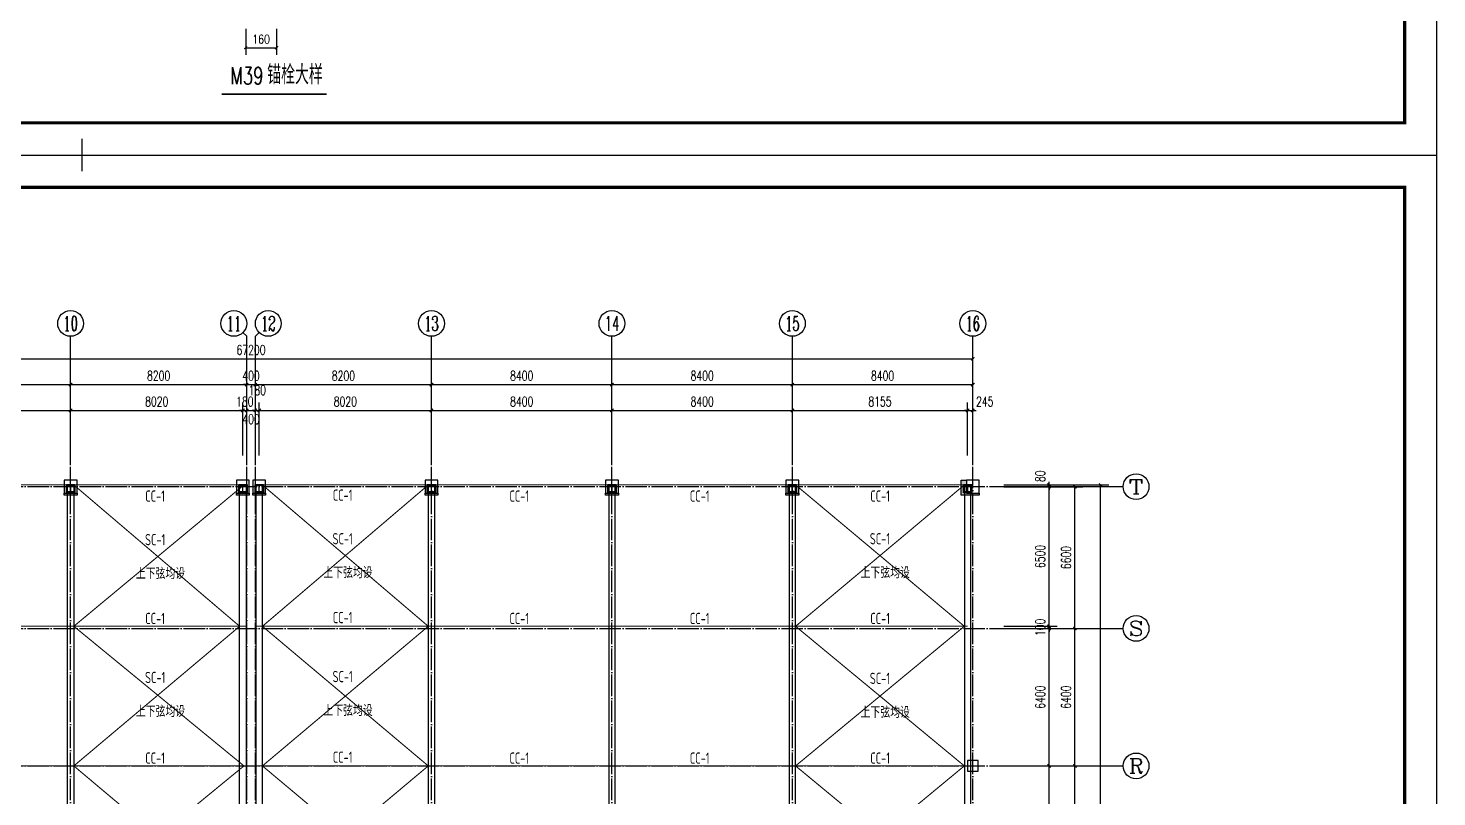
# Model space of a CAD drawing. Extents: x 712773 to 1022356, y -298958 to 209542.
# Drawn here: x 773348 to 838923, y -87635 to -51851 of the extents above; entities that cross this region are included whole.
import ezdxf
from ezdxf.enums import TextEntityAlignment as Align

# ---------------------------------------------------------------- set-up
doc = ezdxf.new("R2010")
doc.units = 0
doc.header["$LTSCALE"] = 500
doc.header["$MEASUREMENT"] = 0
doc.linetypes.add('DOTE', pattern=[2.42, 2, -0.2, 0.02, -0.2])
doc.layers.get('0').update_dxf_attribs({"linetype": 'CONTINUOUS'})
doc.layers.get('DEFPOINTS').update_dxf_attribs({"linetype": 'CONTINUOUS'})
doc.layers.add('0S-柱-线', color=50, linetype='CONTINUOUS', lineweight=30)
for name, color, linetype in [('2001', 4, 'CONTINUOUS'), ('AXIS', 3, 'CONTINUOUS'), ('AXIS_TEXT', 7, 'CONTINUOUS'), ('CAMERA', 6, 'CONTINUOUS'), ('DOTE', 1, 'DOTE'), ('PUB_TEXT', 7, 'CONTINUOUS'), ('T-TK', 157, 'CONTINUOUS'), ('梁柱', 4, 'CONTINUOUS'), ('照明平面标注层', 111, 'CONTINUOUS'), ('钢架', 7, 'CONTINUOUS')]:
    doc.layers.add(name, color=color, linetype=linetype)
doc.styles.add('_TCH_AXIS', font='COMPLEX', dxfattribs={"bigfont": 'GBCBIG'})
doc.styles.add('_TCH_DIM', font='SIMPLEX', dxfattribs={"bigfont": 'GBCBIG'})
doc.styles.add('_TCH_DIM_T3', font='SIMPLEX', dxfattribs={"width": 0.705882, "bigfont": 'GBCBIG'})
doc.styles.add('COMPLEX', font='COMPLEX')
doc.styles.add('DIM_FONT', font='SIMPLEX.shx', dxfattribs={"width": 0.8})
doc.styles.add('TSSD_Rein', font='tssdeng.shx', dxfattribs={"width": 0.7, "bigfont": 'hztxt.shx'})
doc.dimstyles.new('_TCH_ARCH&&150', dxfattribs={"dimtxt": 446.25, "dimasz": 150, "dimexe": 375, "dimexo": 450, "dimgap": 189.375, "dimtad": 1, "dimdec": 0, "dimzin": 0, "dimdsep": 46, "dimtxsty": '_TCH_DIM_T3', "dimblk": 'ARCHTICK', "dimcen": 0.09, "dimclrt": 7, "dimazin": 2, "dimtfac": 1, "dimtdec": 0, "dimtix": 1, "dimtmove": 2, "dimatfit": 3, "dimfxl": 0, "dimtolj": 1, "dimtzin": 0, "dimarcsym": 0})

# ---------------------------------------------------------------- blocks, each defined once
blk = doc.blocks.new('A1E图框')
at = {"layer": 'T-TK'}
for p, q in [((34800, -24700), (118900, -24700)), ((76850, -24700), (76850, -25200)), ((118900, -84100), (118900, -24700)), ((76850, -83600), (76850, -84100)), ((34800, -84100), (118900, -84100))]:
    blk.add_line(p, q, dxfattribs=at)
at = {"layer": 'T-TK', "const_width": 100}
blk.add_lwpolyline([(37300, -83100), (117900, -83100), (117900, -25700), (37300, -25700)], close=True, dxfattribs=at)
blk = doc.blocks.new('esrtggheghghsgehrbe')
for points in [[(775128, -73091), (775518, -73091), (775518, -73481), (775128, -73481)], [(783148, -73091), (783538, -73091), (783538, -73481), (783148, -73481)], [(783908, -73091), (784298, -73091), (784298, -73481), (783908, -73481)], [(791928, -73091), (792318, -73091), (792318, -73481), (791928, -73481)], [(800328, -73091), (800718, -73091), (800718, -73481), (800328, -73481)], [(808728, -73091), (809118, -73091), (809118, -73481), (808728, -73481)], [(817023, -72896), (817023, -73496), (817623, -73496), (817623, -73596), (816773, -73596), (816773, -72896)], [(816883, -73091), (817273, -73091), (817273, -73481), (816883, -73481)], [(775023, -73596), (775023, -73496), (775623, -73496), (775623, -73596)], [(783043, -73596), (783043, -73496), (783643, -73496), (783643, -73596)], [(783803, -73596), (783803, -73496), (784403, -73496), (784403, -73596)], [(791823, -73596), (791823, -73496), (792423, -73496), (792423, -73596)], [(800223, -73596), (800223, -73496), (800823, -73496), (800823, -73596)], [(808623, -73596), (808623, -73496), (809223, -73496), (809223, -73596)]]:
    blk.add_lwpolyline(points, close=True)
at = {"layer": '梁柱'}
for p, q in [((775198, -73116), (775448, -73116)), ((775198, -73130), (775198, -73116)), ((775198, -73130), (775448, -73130)), ((775448, -73442), (775198, -73442)), ((775198, -73456), (775198, -73442)), ((775319, -73442), (775319, -73130)), ((775328, -73442), (775328, -73130)), ((775448, -73116), (775448, -73130)), ((775448, -73442), (775448, -73456)), ((783218, -73116), (783468, -73116)), ((783218, -73130), (783218, -73116)), ((783218, -73130), (783468, -73130)), ((783468, -73442), (783218, -73442)), ((783218, -73456), (783218, -73442)), ((783339, -73442), (783339, -73130)), ((783348, -73442), (783348, -73130)), ((783468, -73116), (783468, -73130)), ((783468, -73442), (783468, -73456)), ((783978, -73116), (784228, -73116)), ((783978, -73130), (783978, -73116)), ((783978, -73130), (784228, -73130)), ((784228, -73442), (783978, -73442)), ((783978, -73456), (783978, -73442)), ((784099, -73442), (784099, -73130)), ((784108, -73442), (784108, -73130)), ((784228, -73116), (784228, -73130)), ((784228, -73442), (784228, -73456)), ((791998, -73116), (792248, -73116)), ((791998, -73130), (791998, -73116)), ((791998, -73130), (792248, -73130)), ((792248, -73442), (791998, -73442)), ((791998, -73456), (791998, -73442)), ((792119, -73442), (792119, -73130)), ((792128, -73442), (792128, -73130)), ((792248, -73116), (792248, -73130)), ((792248, -73442), (792248, -73456)), ((800398, -73116), (800648, -73116)), ((800398, -73130), (800398, -73116)), ((800398, -73130), (800648, -73130)), ((800648, -73442), (800398, -73442)), ((800398, -73456), (800398, -73442)), ((800519, -73442), (800519, -73130)), ((800528, -73442), (800528, -73130)), ((800648, -73116), (800648, -73130)), ((800648, -73442), (800648, -73456)), ((808798, -73116), (809048, -73116)), ((808798, -73130), (808798, -73116)), ((808798, -73130), (809048, -73130)), ((809048, -73442), (808798, -73442)), ((808798, -73456), (808798, -73442)), ((808919, -73442), (808919, -73130)), ((808928, -73442), (808928, -73130)), ((809048, -73116), (809048, -73130)), ((809048, -73442), (809048, -73456)), ((816953, -73116), (817203, -73116)), ((816953, -73130), (816953, -73116)), ((816953, -73130), (817203, -73130)), ((817203, -73442), (816953, -73442)), ((816953, -73456), (816953, -73442)), ((817074, -73442), (817074, -73130)), ((817083, -73442), (817083, -73130)), ((817203, -73116), (817203, -73130)), ((817203, -73442), (817203, -73456)), ((775448, -73456), (775198, -73456)), ((783468, -73456), (783218, -73456)), ((784228, -73456), (783978, -73456)), ((792248, -73456), (791998, -73456)), ((800648, -73456), (800398, -73456)), ((809048, -73456), (808798, -73456)), ((817203, -73456), (816953, -73456))]:
    blk.add_line(p, q, dxfattribs=at)
blk = doc.blocks.new('_ArchTick')
at = {"color": 0, "linetype": 'ByBlock', "const_width": 0.4}
blk.add_lwpolyline([(-0.5, -0.5), (0.5, 0.5)], dxfattribs=at)
blk = doc.blocks.new('*D78')
at = {"layer": 'AXIS', "color": 0, "lineweight": -2, "transparency": 16777216}
for p, q in [((750123, -71746), (750123, -66871)), ((817323, -71746), (817323, -66871)), ((750123, -67246), (817323, -67246))]:
    blk.add_line(p, q, dxfattribs=at)
at = {"layer": 'DEFPOINTS', "color": 0, "transparency": 16777216}
for p in [(817323, -67246), (750123, -72196), (817323, -72196)]:
    blk.add_point(p, dxfattribs=at)
at = {"layer": 'AXIS', "color": 0, "lineweight": -2, "transparency": 16777216, "xscale": 150, "yscale": 150, "zscale": 150, "rotation": 180}
blk.add_blockref('_ArchTick', (750123, -67246), dxfattribs=at)
at = {"layer": 'AXIS', "color": 0, "lineweight": -2, "transparency": 16777216, "xscale": 150, "yscale": 150, "zscale": 150}
blk.add_blockref('_ArchTick', (817323, -67246), dxfattribs=at)
at = {"layer": 'AXIS', "color": 7, "transparency": 16777216, "insert": (783723, -66833), "char_height": 446.2, "attachment_point": 5, "style": '_TCH_DIM_T3'}
blk.add_mtext('\\A1;67200', dxfattribs=at)
blk = doc.blocks.new('*D81')
at = {"layer": 'AXIS', "color": 0, "lineweight": -2, "transparency": 16777216}
for p, q in [((766923, -71746), (766923, -68071)), ((775323, -71746), (775323, -68071)), ((766923, -68446), (775323, -68446))]:
    blk.add_line(p, q, dxfattribs=at)
at = {"layer": 'DEFPOINTS', "color": 0, "transparency": 16777216}
for p in [(775323, -68446), (766923, -72196), (775323, -72196)]:
    blk.add_point(p, dxfattribs=at)
at = {"layer": 'AXIS', "color": 0, "lineweight": -2, "transparency": 16777216, "xscale": 150, "yscale": 150, "zscale": 150, "rotation": 180}
blk.add_blockref('_ArchTick', (766923, -68446), dxfattribs=at)
at = {"layer": 'AXIS', "color": 0, "lineweight": -2, "transparency": 16777216, "xscale": 150, "yscale": 150, "zscale": 150}
blk.add_blockref('_ArchTick', (775323, -68446), dxfattribs=at)
at = {"layer": 'AXIS', "color": 7, "transparency": 16777216, "insert": (771123, -68033), "char_height": 446.2, "attachment_point": 5, "style": '_TCH_DIM_T3'}
blk.add_mtext('\\A1;8400', dxfattribs=at)
blk = doc.blocks.new('*D82')
at = {"layer": 'AXIS', "color": 0, "lineweight": -2, "transparency": 16777216}
for p, q in [((775323, -71746), (775323, -68071)), ((783523, -71746), (783523, -68071)), ((775323, -68446), (783523, -68446))]:
    blk.add_line(p, q, dxfattribs=at)
at = {"layer": 'DEFPOINTS', "color": 0, "transparency": 16777216}
for p in [(783523, -68446), (775323, -72196), (783523, -72196)]:
    blk.add_point(p, dxfattribs=at)
at = {"layer": 'AXIS', "color": 0, "lineweight": -2, "transparency": 16777216, "xscale": 150, "yscale": 150, "zscale": 150, "rotation": 180}
blk.add_blockref('_ArchTick', (775323, -68446), dxfattribs=at)
at = {"layer": 'AXIS', "color": 0, "lineweight": -2, "transparency": 16777216, "xscale": 150, "yscale": 150, "zscale": 150}
blk.add_blockref('_ArchTick', (783523, -68446), dxfattribs=at)
at = {"layer": 'AXIS', "color": 7, "transparency": 16777216, "insert": (779423, -68033), "char_height": 446.2, "attachment_point": 5, "style": '_TCH_DIM_T3'}
blk.add_mtext('\\A1;8200', dxfattribs=at)
blk = doc.blocks.new('*D83')
at = {"layer": 'AXIS', "color": 0, "lineweight": -2, "transparency": 16777216}
for p, q in [((783523, -71746), (783523, -68071)), ((783923, -71746), (783923, -68071)), ((783523, -68446), (783373, -68446)), ((783523, -68446), (783923, -68446)), ((783923, -68446), (784073, -68446))]:
    blk.add_line(p, q, dxfattribs=at)
at = {"layer": 'DEFPOINTS', "color": 0, "transparency": 16777216}
for p in [(783923, -68446), (783523, -72196), (783923, -72196)]:
    blk.add_point(p, dxfattribs=at)
at = {"layer": 'AXIS', "color": 0, "lineweight": -2, "transparency": 16777216, "xscale": 150, "yscale": 150, "zscale": 150}
blk.add_blockref('_ArchTick', (783523, -68446), dxfattribs=at)
at = {"layer": 'AXIS', "color": 0, "lineweight": -2, "transparency": 16777216, "xscale": 150, "yscale": 150, "zscale": 150, "rotation": 180}
blk.add_blockref('_ArchTick', (783923, -68446), dxfattribs=at)
at = {"layer": 'AXIS', "color": 7, "transparency": 16777216, "insert": (783723, -68033), "char_height": 446.2, "attachment_point": 5, "style": '_TCH_DIM_T3'}
blk.add_mtext('\\A1;400', dxfattribs=at)
blk = doc.blocks.new('*D84')
at = {"layer": 'AXIS', "color": 0, "lineweight": -2, "transparency": 16777216}
for p, q in [((783923, -71746), (783923, -68071)), ((792123, -71746), (792123, -68071)), ((783923, -68446), (792123, -68446))]:
    blk.add_line(p, q, dxfattribs=at)
at = {"layer": 'DEFPOINTS', "color": 0, "transparency": 16777216}
for p in [(792123, -68446), (783923, -72196), (792123, -72196)]:
    blk.add_point(p, dxfattribs=at)
at = {"layer": 'AXIS', "color": 0, "lineweight": -2, "transparency": 16777216, "xscale": 150, "yscale": 150, "zscale": 150, "rotation": 180}
blk.add_blockref('_ArchTick', (783923, -68446), dxfattribs=at)
at = {"layer": 'AXIS', "color": 0, "lineweight": -2, "transparency": 16777216, "xscale": 150, "yscale": 150, "zscale": 150}
blk.add_blockref('_ArchTick', (792123, -68446), dxfattribs=at)
at = {"layer": 'AXIS', "color": 7, "transparency": 16777216, "insert": (788023, -68033), "char_height": 446.2, "attachment_point": 5, "style": '_TCH_DIM_T3'}
blk.add_mtext('\\A1;8200', dxfattribs=at)
blk = doc.blocks.new('*D85')
at = {"layer": 'AXIS', "color": 0, "lineweight": -2, "transparency": 16777216}
for p, q in [((792123, -71746), (792123, -68071)), ((800523, -71746), (800523, -68071)), ((792123, -68446), (800523, -68446))]:
    blk.add_line(p, q, dxfattribs=at)
at = {"layer": 'DEFPOINTS', "color": 0, "transparency": 16777216}
for p in [(800523, -68446), (792123, -72196), (800523, -72196)]:
    blk.add_point(p, dxfattribs=at)
at = {"layer": 'AXIS', "color": 0, "lineweight": -2, "transparency": 16777216, "xscale": 150, "yscale": 150, "zscale": 150, "rotation": 180}
blk.add_blockref('_ArchTick', (792123, -68446), dxfattribs=at)
at = {"layer": 'AXIS', "color": 0, "lineweight": -2, "transparency": 16777216, "xscale": 150, "yscale": 150, "zscale": 150}
blk.add_blockref('_ArchTick', (800523, -68446), dxfattribs=at)
at = {"layer": 'AXIS', "color": 7, "transparency": 16777216, "insert": (796323, -68033), "char_height": 446.2, "attachment_point": 5, "style": '_TCH_DIM_T3'}
blk.add_mtext('\\A1;8400', dxfattribs=at)
blk = doc.blocks.new('*D86')
at = {"layer": 'AXIS', "color": 0, "lineweight": -2, "transparency": 16777216}
for p, q in [((800523, -71746), (800523, -68071)), ((808923, -71746), (808923, -68071)), ((800523, -68446), (808923, -68446))]:
    blk.add_line(p, q, dxfattribs=at)
at = {"layer": 'DEFPOINTS', "color": 0, "transparency": 16777216}
for p in [(808923, -68446), (800523, -72196), (808923, -72196)]:
    blk.add_point(p, dxfattribs=at)
at = {"layer": 'AXIS', "color": 0, "lineweight": -2, "transparency": 16777216, "xscale": 150, "yscale": 150, "zscale": 150, "rotation": 180}
blk.add_blockref('_ArchTick', (800523, -68446), dxfattribs=at)
at = {"layer": 'AXIS', "color": 0, "lineweight": -2, "transparency": 16777216, "xscale": 150, "yscale": 150, "zscale": 150}
blk.add_blockref('_ArchTick', (808923, -68446), dxfattribs=at)
at = {"layer": 'AXIS', "color": 7, "transparency": 16777216, "insert": (804723, -68033), "char_height": 446.2, "attachment_point": 5, "style": '_TCH_DIM_T3'}
blk.add_mtext('\\A1;8400', dxfattribs=at)
blk = doc.blocks.new('*D87')
at = {"layer": 'AXIS', "color": 0, "lineweight": -2, "transparency": 16777216}
for p, q in [((808923, -71746), (808923, -68071)), ((817323, -71746), (817323, -68071)), ((808923, -68446), (817323, -68446))]:
    blk.add_line(p, q, dxfattribs=at)
at = {"layer": 'DEFPOINTS', "color": 0, "transparency": 16777216}
for p in [(817323, -68446), (808923, -72196), (817323, -72196)]:
    blk.add_point(p, dxfattribs=at)
at = {"layer": 'AXIS', "color": 0, "lineweight": -2, "transparency": 16777216, "xscale": 150, "yscale": 150, "zscale": 150, "rotation": 180}
blk.add_blockref('_ArchTick', (808923, -68446), dxfattribs=at)
at = {"layer": 'AXIS', "color": 0, "lineweight": -2, "transparency": 16777216, "xscale": 150, "yscale": 150, "zscale": 150}
blk.add_blockref('_ArchTick', (817323, -68446), dxfattribs=at)
at = {"layer": 'AXIS', "color": 7, "transparency": 16777216, "insert": (813123, -68033), "char_height": 446.2, "attachment_point": 5, "style": '_TCH_DIM_T3'}
blk.add_mtext('\\A1;8400', dxfattribs=at)
blk = doc.blocks.new('*D95')
at = {"layer": 'AXIS', "color": 0, "lineweight": -2, "transparency": 16777216}
for p, q in [((818773, -73116), (823648, -73116)), ((823273, -112196), (823273, -73116)), ((818773, -112196), (823648, -112196))]:
    blk.add_line(p, q, dxfattribs=at)
at = {"layer": 'DEFPOINTS', "color": 0, "transparency": 16777216}
for p in [(818323, -73116), (823273, -73116), (818323, -112196)]:
    blk.add_point(p, dxfattribs=at)
at = {"layer": 'AXIS', "color": 0, "lineweight": -2, "transparency": 16777216, "xscale": 150, "yscale": 150, "zscale": 150}
for p, rotation in [((823273, -73116), 90), ((823273, -112196), 270)]:
    blk.add_blockref('_ArchTick', p, dxfattribs=dict(at, rotation=rotation))
at = {"layer": 'AXIS', "color": 7, "transparency": 16777216, "insert": (822861, -92656), "char_height": 446.2, "attachment_point": 5, "rotation": 90, "style": '_TCH_DIM_T3'}
blk.add_mtext('\\A1;39080', dxfattribs=at)
blk = doc.blocks.new('*D99')
at = {"layer": 'AXIS', "color": 0, "lineweight": -2, "transparency": 16777216}
for p, q in [((818773, -86196), (822448, -86196)), ((822073, -92196), (822073, -86196)), ((818773, -92196), (822448, -92196))]:
    blk.add_line(p, q, dxfattribs=at)
at = {"layer": 'DEFPOINTS', "color": 0, "transparency": 16777216}
for p in [(818323, -86196), (822073, -86196), (818323, -92196)]:
    blk.add_point(p, dxfattribs=at)
at = {"layer": 'AXIS', "color": 0, "lineweight": -2, "transparency": 16777216, "xscale": 150, "yscale": 150, "zscale": 150}
for p, rotation in [((822073, -86196), 90), ((822073, -92196), 270)]:
    blk.add_blockref('_ArchTick', p, dxfattribs=dict(at, rotation=rotation))
at = {"layer": 'AXIS', "color": 7, "transparency": 16777216, "insert": (821661, -89196), "char_height": 446.2, "attachment_point": 5, "rotation": 90, "style": '_TCH_DIM_T3'}
blk.add_mtext('\\A1;6000', dxfattribs=at)
blk = doc.blocks.new('*D100')
at = {"layer": 'AXIS', "color": 0, "lineweight": -2, "transparency": 16777216}
for p, q in [((818773, -79796), (822448, -79796)), ((822073, -86196), (822073, -79796)), ((818773, -86196), (822448, -86196))]:
    blk.add_line(p, q, dxfattribs=at)
at = {"layer": 'DEFPOINTS', "color": 0, "transparency": 16777216}
for p in [(818323, -79796), (822073, -79796), (818323, -86196)]:
    blk.add_point(p, dxfattribs=at)
at = {"layer": 'AXIS', "color": 0, "lineweight": -2, "transparency": 16777216, "xscale": 150, "yscale": 150, "zscale": 150}
for p, rotation in [((822073, -79796), 90), ((822073, -86196), 270)]:
    blk.add_blockref('_ArchTick', p, dxfattribs=dict(at, rotation=rotation))
at = {"layer": 'AXIS', "color": 7, "transparency": 16777216, "insert": (821661, -82996), "char_height": 446.2, "attachment_point": 5, "rotation": 90, "style": '_TCH_DIM_T3'}
blk.add_mtext('\\A1;6400', dxfattribs=at)
blk = doc.blocks.new('*D101')
at = {"layer": 'AXIS', "color": 0, "lineweight": -2, "transparency": 16777216}
for p, q in [((818773, -73196), (822448, -73196)), ((822073, -79796), (822073, -73196)), ((818773, -79796), (822448, -79796))]:
    blk.add_line(p, q, dxfattribs=at)
at = {"layer": 'DEFPOINTS', "color": 0, "transparency": 16777216}
for p in [(818323, -73196), (822073, -73196), (818323, -79796)]:
    blk.add_point(p, dxfattribs=at)
at = {"layer": 'AXIS', "color": 0, "lineweight": -2, "transparency": 16777216, "xscale": 150, "yscale": 150, "zscale": 150}
for p, rotation in [((822073, -73196), 90), ((822073, -79796), 270)]:
    blk.add_blockref('_ArchTick', p, dxfattribs=dict(at, rotation=rotation))
at = {"layer": 'AXIS', "color": 7, "transparency": 16777216, "insert": (821661, -76496), "char_height": 446.2, "attachment_point": 5, "rotation": 90, "style": '_TCH_DIM_T3'}
blk.add_mtext('\\A1;6600', dxfattribs=at)
blk = doc.blocks.new('*D167')
at = {"layer": 'AXIS', "color": 0, "lineweight": -2, "transparency": 16777216}
for p, q in [((818773, -86196), (821248, -86196)), ((820873, -92196), (820873, -86196)), ((818773, -92196), (821248, -92196))]:
    blk.add_line(p, q, dxfattribs=at)
at = {"layer": 'DEFPOINTS', "color": 0, "transparency": 16777216}
for p in [(818323, -86196), (820873, -86196), (818323, -92196)]:
    blk.add_point(p, dxfattribs=at)
at = {"layer": 'AXIS', "color": 0, "lineweight": -2, "transparency": 16777216, "xscale": 150, "yscale": 150, "zscale": 150}
for p, rotation in [((820873, -86196), 90), ((820873, -92196), 270)]:
    blk.add_blockref('_ArchTick', p, dxfattribs=dict(at, rotation=rotation))
at = {"layer": 'AXIS', "color": 7, "transparency": 16777216, "insert": (820461, -89196), "char_height": 446.2, "attachment_point": 5, "rotation": 90, "style": '_TCH_DIM_T3'}
blk.add_mtext('\\A1;6000', dxfattribs=at)
blk = doc.blocks.new('*D168')
at = {"layer": 'AXIS', "color": 0, "lineweight": -2, "transparency": 16777216}
for p, q in [((818773, -79796), (821248, -79796)), ((820873, -86196), (820873, -79796)), ((818773, -86196), (821248, -86196))]:
    blk.add_line(p, q, dxfattribs=at)
at = {"layer": 'DEFPOINTS', "color": 0, "transparency": 16777216}
for p in [(818323, -79796), (820873, -79796), (818323, -86196)]:
    blk.add_point(p, dxfattribs=at)
at = {"layer": 'AXIS', "color": 0, "lineweight": -2, "transparency": 16777216, "xscale": 150, "yscale": 150, "zscale": 150}
for p, rotation in [((820873, -79796), 90), ((820873, -86196), 270)]:
    blk.add_blockref('_ArchTick', p, dxfattribs=dict(at, rotation=rotation))
at = {"layer": 'AXIS', "color": 7, "transparency": 16777216, "insert": (820461, -82996), "char_height": 446.2, "attachment_point": 5, "rotation": 90, "style": '_TCH_DIM_T3'}
blk.add_mtext('\\A1;6400', dxfattribs=at)
blk = doc.blocks.new('*D169')
at = {"layer": 'AXIS', "color": 0, "lineweight": -2, "transparency": 16777216}
for p, q in [((818773, -79696), (821248, -79696)), ((818773, -79796), (821248, -79796)), ((820873, -79696), (820873, -79546)), ((820873, -79796), (820873, -79696)), ((820873, -79796), (820873, -79946))]:
    blk.add_line(p, q, dxfattribs=at)
at = {"layer": 'DEFPOINTS', "color": 0, "transparency": 16777216}
for p in [(818323, -79696), (818323, -79796), (820873, -79696)]:
    blk.add_point(p, dxfattribs=at)
at = {"layer": 'AXIS', "color": 0, "lineweight": -2, "transparency": 16777216, "xscale": 150, "yscale": 150, "zscale": 150}
for p, rotation in [((820873, -79696), 270), ((820873, -79796), 90)]:
    blk.add_blockref('_ArchTick', p, dxfattribs=dict(at, rotation=rotation))
at = {"layer": 'AXIS', "color": 7, "transparency": 16777216, "insert": (820461, -79746), "char_height": 446.2, "attachment_point": 5, "rotation": 90, "style": '_TCH_DIM_T3'}
blk.add_mtext('\\A1;100', dxfattribs=at)
blk = doc.blocks.new('*D170')
at = {"layer": 'AXIS', "color": 0, "lineweight": -2, "transparency": 16777216}
for p, q in [((818773, -73196), (821248, -73196)), ((820873, -79696), (820873, -73196)), ((818773, -79696), (821248, -79696))]:
    blk.add_line(p, q, dxfattribs=at)
at = {"layer": 'DEFPOINTS', "color": 0, "transparency": 16777216}
for p in [(818323, -73196), (820873, -73196), (818323, -79696)]:
    blk.add_point(p, dxfattribs=at)
at = {"layer": 'AXIS', "color": 0, "lineweight": -2, "transparency": 16777216, "xscale": 150, "yscale": 150, "zscale": 150}
for p, rotation in [((820873, -73196), 90), ((820873, -79696), 270)]:
    blk.add_blockref('_ArchTick', p, dxfattribs=dict(at, rotation=rotation))
at = {"layer": 'AXIS', "color": 7, "transparency": 16777216, "insert": (820461, -76446), "char_height": 446.2, "attachment_point": 5, "rotation": 90, "style": '_TCH_DIM_T3'}
blk.add_mtext('\\A1;6500', dxfattribs=at)
blk = doc.blocks.new('*D171')
at = {"layer": 'AXIS', "color": 0, "lineweight": -2, "transparency": 16777216}
for p, q in [((818773, -73116), (821248, -73116)), ((818773, -73196), (821248, -73196)), ((820873, -73116), (820873, -72966)), ((820873, -73196), (820873, -73116)), ((820873, -73196), (820873, -73346))]:
    blk.add_line(p, q, dxfattribs=at)
at = {"layer": 'DEFPOINTS', "color": 0, "transparency": 16777216}
for p in [(818323, -73116), (818323, -73196), (820873, -73116)]:
    blk.add_point(p, dxfattribs=at)
at = {"layer": 'AXIS', "color": 0, "lineweight": -2, "transparency": 16777216, "xscale": 150, "yscale": 150, "zscale": 150}
for p, rotation in [((820873, -73116), 270), ((820873, -73196), 90)]:
    blk.add_blockref('_ArchTick', p, dxfattribs=dict(at, rotation=rotation))
at = {"layer": 'AXIS', "color": 7, "transparency": 16777216, "insert": (820461, -72711), "char_height": 446.2, "attachment_point": 5, "rotation": 90, "style": '_TCH_DIM_T3'}
blk.add_mtext('\\A1;80', dxfattribs=at)
blk = doc.blocks.new('*D210')
at = {"layer": 'AXIS', "color": 0, "lineweight": -2, "transparency": 16777216}
for p, q in [((766923, -71746), (766923, -69271)), ((775323, -71746), (775323, -69271)), ((766923, -69646), (775323, -69646))]:
    blk.add_line(p, q, dxfattribs=at)
at = {"layer": 'DEFPOINTS', "color": 0, "transparency": 16777216}
for p in [(775323, -69646), (766923, -72196), (775323, -72196)]:
    blk.add_point(p, dxfattribs=at)
at = {"layer": 'AXIS', "color": 0, "lineweight": -2, "transparency": 16777216, "xscale": 150, "yscale": 150, "zscale": 150, "rotation": 180}
blk.add_blockref('_ArchTick', (766923, -69646), dxfattribs=at)
at = {"layer": 'AXIS', "color": 0, "lineweight": -2, "transparency": 16777216, "xscale": 150, "yscale": 150, "zscale": 150}
blk.add_blockref('_ArchTick', (775323, -69646), dxfattribs=at)
at = {"layer": 'AXIS', "color": 7, "transparency": 16777216, "insert": (771123, -69233), "char_height": 446.2, "attachment_point": 5, "style": '_TCH_DIM_T3'}
blk.add_mtext('\\A1;8400', dxfattribs=at)
blk = doc.blocks.new('*D211')
at = {"layer": 'AXIS', "color": 0, "lineweight": -2, "transparency": 16777216}
for p, q in [((775323, -71746), (775323, -69271)), ((783343, -71746), (783343, -69271)), ((775323, -69646), (783343, -69646))]:
    blk.add_line(p, q, dxfattribs=at)
at = {"layer": 'DEFPOINTS', "color": 0, "transparency": 16777216}
for p in [(783343, -69646), (775323, -72196), (783343, -72196)]:
    blk.add_point(p, dxfattribs=at)
at = {"layer": 'AXIS', "color": 0, "lineweight": -2, "transparency": 16777216, "xscale": 150, "yscale": 150, "zscale": 150, "rotation": 180}
blk.add_blockref('_ArchTick', (775323, -69646), dxfattribs=at)
at = {"layer": 'AXIS', "color": 0, "lineweight": -2, "transparency": 16777216, "xscale": 150, "yscale": 150, "zscale": 150}
blk.add_blockref('_ArchTick', (783343, -69646), dxfattribs=at)
at = {"layer": 'AXIS', "color": 7, "transparency": 16777216, "insert": (779333, -69233), "char_height": 446.2, "attachment_point": 5, "style": '_TCH_DIM_T3'}
blk.add_mtext('\\A1;8020', dxfattribs=at)
blk = doc.blocks.new('*D212')
at = {"layer": 'AXIS', "color": 0, "lineweight": -2, "transparency": 16777216}
for p, q in [((783343, -71746), (783343, -69271)), ((783523, -71746), (783523, -69271)), ((783343, -69646), (783193, -69646)), ((783343, -69646), (783523, -69646)), ((783523, -69646), (783673, -69646))]:
    blk.add_line(p, q, dxfattribs=at)
at = {"layer": 'DEFPOINTS', "color": 0, "transparency": 16777216}
for p in [(783523, -69646), (783343, -72196), (783523, -72196)]:
    blk.add_point(p, dxfattribs=at)
at = {"layer": 'AXIS', "color": 0, "lineweight": -2, "transparency": 16777216, "xscale": 150, "yscale": 150, "zscale": 150}
blk.add_blockref('_ArchTick', (783343, -69646), dxfattribs=at)
at = {"layer": 'AXIS', "color": 0, "lineweight": -2, "transparency": 16777216, "xscale": 150, "yscale": 150, "zscale": 150, "rotation": 180}
blk.add_blockref('_ArchTick', (783523, -69646), dxfattribs=at)
at = {"layer": 'AXIS', "color": 7, "transparency": 16777216, "insert": (783433, -69233), "char_height": 446.2, "attachment_point": 5, "style": '_TCH_DIM_T3'}
blk.add_mtext('\\A1;180', dxfattribs=at)
blk = doc.blocks.new('*D213')
at = {"layer": 'AXIS', "color": 0, "lineweight": -2, "transparency": 16777216}
for p, q in [((783523, -71746), (783523, -69271)), ((783923, -71746), (783923, -69271)), ((783523, -69646), (783923, -69646))]:
    blk.add_line(p, q, dxfattribs=at)
at = {"layer": 'DEFPOINTS', "color": 0, "transparency": 16777216}
for p in [(783923, -69646), (783523, -72196), (783923, -72196)]:
    blk.add_point(p, dxfattribs=at)
at = {"layer": 'AXIS', "color": 0, "lineweight": -2, "transparency": 16777216, "xscale": 150, "yscale": 150, "zscale": 150, "rotation": 180}
blk.add_blockref('_ArchTick', (783523, -69646), dxfattribs=at)
at = {"layer": 'AXIS', "color": 0, "lineweight": -2, "transparency": 16777216, "xscale": 150, "yscale": 150, "zscale": 150}
blk.add_blockref('_ArchTick', (783923, -69646), dxfattribs=at)
at = {"layer": 'AXIS', "color": 7, "transparency": 16777216, "insert": (783723, -70058), "char_height": 446.2, "attachment_point": 5, "style": '_TCH_DIM_T3'}
blk.add_mtext('\\A1;400', dxfattribs=at)
blk = doc.blocks.new('*D214')
at = {"layer": 'AXIS', "color": 0, "lineweight": -2, "transparency": 16777216}
for p, q in [((783923, -71746), (783923, -69271)), ((784103, -71746), (784103, -69271)), ((783923, -69646), (783773, -69646)), ((783923, -69646), (784103, -69646)), ((784103, -69646), (784253, -69646))]:
    blk.add_line(p, q, dxfattribs=at)
at = {"layer": 'DEFPOINTS', "color": 0, "transparency": 16777216}
for p in [(784103, -69646), (783923, -72196), (784103, -72196)]:
    blk.add_point(p, dxfattribs=at)
at = {"layer": 'AXIS', "color": 0, "lineweight": -2, "transparency": 16777216, "xscale": 150, "yscale": 150, "zscale": 150}
blk.add_blockref('_ArchTick', (783923, -69646), dxfattribs=at)
at = {"layer": 'AXIS', "color": 0, "lineweight": -2, "transparency": 16777216, "xscale": 150, "yscale": 150, "zscale": 150, "rotation": 180}
blk.add_blockref('_ArchTick', (784103, -69646), dxfattribs=at)
at = {"layer": 'AXIS', "color": 7, "transparency": 16777216, "insert": (784013, -68708), "char_height": 446.2, "attachment_point": 5, "style": '_TCH_DIM_T3'}
blk.add_mtext('\\A1;180', dxfattribs=at)
blk = doc.blocks.new('*D215')
at = {"layer": 'AXIS', "color": 0, "lineweight": -2, "transparency": 16777216}
for p, q in [((784103, -71746), (784103, -69271)), ((792123, -71746), (792123, -69271)), ((784103, -69646), (792123, -69646))]:
    blk.add_line(p, q, dxfattribs=at)
at = {"layer": 'DEFPOINTS', "color": 0, "transparency": 16777216}
for p in [(792123, -69646), (784103, -72196), (792123, -72196)]:
    blk.add_point(p, dxfattribs=at)
at = {"layer": 'AXIS', "color": 0, "lineweight": -2, "transparency": 16777216, "xscale": 150, "yscale": 150, "zscale": 150, "rotation": 180}
blk.add_blockref('_ArchTick', (784103, -69646), dxfattribs=at)
at = {"layer": 'AXIS', "color": 0, "lineweight": -2, "transparency": 16777216, "xscale": 150, "yscale": 150, "zscale": 150}
blk.add_blockref('_ArchTick', (792123, -69646), dxfattribs=at)
at = {"layer": 'AXIS', "color": 7, "transparency": 16777216, "insert": (788113, -69233), "char_height": 446.2, "attachment_point": 5, "style": '_TCH_DIM_T3'}
blk.add_mtext('\\A1;8020', dxfattribs=at)
blk = doc.blocks.new('*D216')
at = {"layer": 'AXIS', "color": 0, "lineweight": -2, "transparency": 16777216}
for p, q in [((792123, -71746), (792123, -69271)), ((800523, -71746), (800523, -69271)), ((792123, -69646), (800523, -69646))]:
    blk.add_line(p, q, dxfattribs=at)
at = {"layer": 'DEFPOINTS', "color": 0, "transparency": 16777216}
for p in [(800523, -69646), (792123, -72196), (800523, -72196)]:
    blk.add_point(p, dxfattribs=at)
at = {"layer": 'AXIS', "color": 0, "lineweight": -2, "transparency": 16777216, "xscale": 150, "yscale": 150, "zscale": 150, "rotation": 180}
blk.add_blockref('_ArchTick', (792123, -69646), dxfattribs=at)
at = {"layer": 'AXIS', "color": 0, "lineweight": -2, "transparency": 16777216, "xscale": 150, "yscale": 150, "zscale": 150}
blk.add_blockref('_ArchTick', (800523, -69646), dxfattribs=at)
at = {"layer": 'AXIS', "color": 7, "transparency": 16777216, "insert": (796323, -69233), "char_height": 446.2, "attachment_point": 5, "style": '_TCH_DIM_T3'}
blk.add_mtext('\\A1;8400', dxfattribs=at)
blk = doc.blocks.new('*D217')
at = {"layer": 'AXIS', "color": 0, "lineweight": -2, "transparency": 16777216}
for p, q in [((800523, -71746), (800523, -69271)), ((808923, -71746), (808923, -69271)), ((800523, -69646), (808923, -69646))]:
    blk.add_line(p, q, dxfattribs=at)
at = {"layer": 'DEFPOINTS', "color": 0, "transparency": 16777216}
for p in [(808923, -69646), (800523, -72196), (808923, -72196)]:
    blk.add_point(p, dxfattribs=at)
at = {"layer": 'AXIS', "color": 0, "lineweight": -2, "transparency": 16777216, "xscale": 150, "yscale": 150, "zscale": 150, "rotation": 180}
blk.add_blockref('_ArchTick', (800523, -69646), dxfattribs=at)
at = {"layer": 'AXIS', "color": 0, "lineweight": -2, "transparency": 16777216, "xscale": 150, "yscale": 150, "zscale": 150}
blk.add_blockref('_ArchTick', (808923, -69646), dxfattribs=at)
at = {"layer": 'AXIS', "color": 7, "transparency": 16777216, "insert": (804723, -69233), "char_height": 446.2, "attachment_point": 5, "style": '_TCH_DIM_T3'}
blk.add_mtext('\\A1;8400', dxfattribs=at)
blk = doc.blocks.new('*D218')
at = {"layer": 'AXIS', "color": 0, "lineweight": -2, "transparency": 16777216}
for p, q in [((808923, -71746), (808923, -69271)), ((817078, -71746), (817078, -69271)), ((808923, -69646), (817078, -69646))]:
    blk.add_line(p, q, dxfattribs=at)
at = {"layer": 'DEFPOINTS', "color": 0, "transparency": 16777216}
for p in [(817078, -69646), (808923, -72196), (817078, -72196)]:
    blk.add_point(p, dxfattribs=at)
at = {"layer": 'AXIS', "color": 0, "lineweight": -2, "transparency": 16777216, "xscale": 150, "yscale": 150, "zscale": 150, "rotation": 180}
blk.add_blockref('_ArchTick', (808923, -69646), dxfattribs=at)
at = {"layer": 'AXIS', "color": 0, "lineweight": -2, "transparency": 16777216, "xscale": 150, "yscale": 150, "zscale": 150}
blk.add_blockref('_ArchTick', (817078, -69646), dxfattribs=at)
at = {"layer": 'AXIS', "color": 7, "transparency": 16777216, "insert": (813001, -69233), "char_height": 446.2, "attachment_point": 5, "style": '_TCH_DIM_T3'}
blk.add_mtext('\\A1;8155', dxfattribs=at)
blk = doc.blocks.new('*D219')
at = {"layer": 'AXIS', "color": 0, "lineweight": -2, "transparency": 16777216}
for p, q in [((817078, -71746), (817078, -69271)), ((817323, -71746), (817323, -69271)), ((817078, -69646), (816928, -69646)), ((817078, -69646), (817323, -69646)), ((817323, -69646), (817473, -69646))]:
    blk.add_line(p, q, dxfattribs=at)
at = {"layer": 'DEFPOINTS', "color": 0, "transparency": 16777216}
for p in [(817323, -69646), (817078, -72196), (817323, -72196)]:
    blk.add_point(p, dxfattribs=at)
at = {"layer": 'AXIS', "color": 0, "lineweight": -2, "transparency": 16777216, "xscale": 150, "yscale": 150, "zscale": 150}
blk.add_blockref('_ArchTick', (817078, -69646), dxfattribs=at)
at = {"layer": 'AXIS', "color": 0, "lineweight": -2, "transparency": 16777216, "xscale": 150, "yscale": 150, "zscale": 150, "rotation": 180}
blk.add_blockref('_ArchTick', (817323, -69646), dxfattribs=at)
at = {"layer": 'AXIS', "color": 7, "transparency": 16777216, "insert": (817878, -69233), "char_height": 446.2, "attachment_point": 5, "style": '_TCH_DIM_T3'}
blk.add_mtext('\\A1;245', dxfattribs=at)
blk = doc.blocks.new('_AXISO')
blk.add_circle((0, 0), 0.5)
at = {"layer": 'AXIS_TEXT', "style": 'COMPLEX', "width": 1.302083}
blk.add_attdef('A', text='', height=0.56, dxfattribs=at).set_placement((-0.25, -0.28), (0.25, -0.28), align=Align.FIT)

msp = doc.modelspace()

# ---------------------------------------------------------------- hatches: boundary and pattern name
h = msp.add_hatch()
h.set_pattern_fill('混凝土', color=256, scale=50)
h.set_pattern_definition([(50, (0, -89100), (358.63009, -31.37607), [37.5, -412.5]), (355, (0, -89100), (-69.37567, 376.09607), [30, -330]), (100.4514, (29.9, -89102.6), (289.25469, 344.71977), [31.8701, -350.57106]), (46.1842, (0, -89000), (533.62052, -82.7595), [56.25, -618.75]), (96.6356, (44.47, -89006.9), (467.33135, 487.05894), [47.80514, -525.8565]), (351.1842, (0, -89000), (467.33097, 487.0593), [45, -495]), (21, (50, -89025), (298.45353, -201.30945), [37.5, -412.5]), (326, (50, -89025), (121.65767, 362.57502), [30, -330]), (71.4514, (74.87, -89041.78), (420.11131, 161.26525), [31.8701, -350.57106]), (37.5, (0, -89100), (6.079928, 166.446927), [0, -326, 0, -335, 0, -331.25]), (7.5, (0, -89100), (131.53477, 197.205856), [0, -191, 0, -318.5, 0, -126.25]), (327.5, (-111.5, -89100), (266.911218, -11.277436), [0, -125, 0, -390, 0, -517.5]), (317.5, (-161.5, -89100), (291.593085, 50.05249), [0, -162.5, 0, -259, 0, -367.5])])
h.paths.add_polyline_path([(750803, -72895.5), (750803, -73595.5), (750303, -73595.5), (749703, -73595.5), (749703, -73495.5), (750303, -73495.5), (750303, -72895.5)])
h.paths.add_polyline_path([(758223, -73595.5), (758223, -73495.5), (758823, -73495.5), (758823, -73595.5)])
h.paths.add_polyline_path([(766623, -73595.5), (766623, -73495.5), (767223, -73495.5), (767223, -73595.5)])
h.paths.add_polyline_path([(775023, -73595.5), (775023, -73495.5), (775623, -73495.5), (775623, -73595.5)])
h.paths.add_polyline_path([(783803, -73595.5), (783803, -73495.5), (784403, -73495.5), (784403, -73595.5)])
h.paths.add_polyline_path([(783043, -73595.5), (783043, -73495.5), (783643, -73495.5), (783643, -73595.5)])
h.paths.add_polyline_path([(791823, -73595.5), (791823, -73495.5), (792423, -73495.5), (792423, -73595.5)])
h.paths.add_polyline_path([(800223, -73595.5), (800223, -73495.5), (800823, -73495.5), (800823, -73595.5)])
h.paths.add_polyline_path([(808623, -73595.5), (808623, -73495.5), (809223, -73495.5), (809223, -73595.5)])
h.paths.add_polyline_path([(817023, -72895.5), (817023, -73495.5), (817623, -73495.5), (817623, -73595.5), (816773, -73595.5), (816773, -72895.5)])

# ---------------------------------------------------------------- linework, layer by layer
at = {"color": 5, "const_width": 50}
for points in [[(750493, -73115.5), (783493, -73115.5)], [(783953, -73115.5), (817078, -73115.5)], [(750493, -79695.5), (783493, -79695.5)], [(783953, -79695.5), (817078, -79695.5)], [(750493, -86195.5), (783493, -86195.5)], [(783953, -86195.5), (817078, -86195.5)]]:
    msp.add_lwpolyline(points, dxfattribs=at)
at = {"layer": '0S-柱-线'}
for points in [[(775623, -73495.5), (775623, -72895.5), (775023, -72895.5), (775023, -73495.5)], [(783643, -73495.5), (783643, -72895.5), (783043, -72895.5), (783043, -73495.5)], [(784403, -73495.5), (784403, -72895.5), (783803, -72895.5), (783803, -73495.5)], [(792423, -73495.5), (792423, -72895.5), (791823, -72895.5), (791823, -73495.5)], [(800823, -73495.5), (800823, -72895.5), (800223, -72895.5), (800223, -73495.5)], [(809223, -73495.5), (809223, -72895.5), (808623, -72895.5), (808623, -73495.5)], [(817623, -73495.5), (817623, -72895.5), (817023, -72895.5), (817023, -73495.5)], [(817573, -86445.5), (817573, -85945.5), (817073, -85945.5), (817073, -86445.5)]]:
    msp.add_lwpolyline(points, close=True, dxfattribs=at)
at = {"layer": '2001'}
for points in [[(775473, -112095.5), (775173, -112095.5), (775173, -73115.5), (775473, -73115.5)], [(783493, -112095.5), (783193, -112095.5), (783193, -73115.5), (783493, -73115.5)], [(783953, -112095.5), (784253, -112095.5), (784253, -73115.5), (783953, -73115.5)], [(791973, -112095.5), (792273, -112095.5), (792273, -73115.5), (791973, -73115.5)], [(800373, -112095.5), (800673, -112095.5), (800673, -73115.5), (800373, -73115.5)], [(808773, -112095.5), (809073, -112095.5), (809073, -73115.5), (808773, -73115.5)], [(816928, -112095.5), (817228, -112095.5), (817228, -73115.5), (816928, -73115.5)]]:
    msp.add_lwpolyline(points, close=True, dxfattribs=at)
at = {"layer": 'AXIS', "linetype": 'ByBlock'}
for p, q in [((783473.4, -51887.3), (783473.4, -53096.4)), ((784911.7, -51887.3), (784911.7, -53096.4)), ((783473.4, -52763.1), (784911.7, -52763.1))]:
    msp.add_line(p, q, dxfattribs=at)
at = {"layer": 'AXIS'}
for p, q in [((775323, -72195.5), (775323, -66195.5)), ((783347.3, -66019.8), (783523, -66195.5)), ((783523, -72195.5), (783523, -66195.5)), ((784098.8, -66019.8), (783923, -66195.5)), ((783923, -72195.5), (783923, -66195.5)), ((792123, -72195.5), (792123, -66195.5)), ((800523, -72195.5), (800523, -66195.5)), ((808923, -72195.5), (808923, -66195.5)), ((817323, -72195.5), (817323, -66195.5)), ((818323, -73195.5), (824323, -73195.5)), ((818323, -79795.5), (824323, -79795.5)), ((818323, -86195.5), (824323, -86195.5))]:
    msp.add_line(p, q, dxfattribs=at)
at = {"layer": 'CAMERA', "const_width": 50}
for points in [[(783393, -73115.5), (775473, -79695.5), (783393, -86195.5), (775473, -92695.5), (783393, -99195.5), (775473, -105695.5), (783193, -112095.5)], [(775473, -73115.5), (783193, -79695.5), (775473, -86195.5), (783193, -92695.5), (775473, -99195.5), (783193, -105695.5), (775673, -112095.5)], [(791973, -73115.5), (784253, -79695.5), (791973, -86195.5), (784253, -92670.5), (791973, -99195.5), (784253, -105695.5), (791973, -112095.5)], [(784253, -73115.5), (791973, -79695.5), (784253, -86195.5), (791973, -92670.5), (784253, -99195.5), (791973, -105695.5), (784253, -112095.5)], [(816928, -73115.5), (809073, -79695.5), (816928, -86195.5), (809073, -92695.5), (816928, -99195.5), (809073, -105695.5), (816928, -112095.5)], [(809073, -73115.5), (816928, -79695.5), (809073, -86195.5), (816928, -92695.5), (809073, -99195.5), (816928, -105695.5), (809073, -112095.5)]]:
    msp.add_lwpolyline(points, dxfattribs=at)
at = {"layer": 'DOTE'}
for p, q in [((775323, -113195.5), (775323, -72195.5)), ((783523, -113195.5), (783523, -72195.5)), ((783923, -113195.5), (783923, -72195.5)), ((792123, -113195.5), (792123, -72195.5)), ((800523, -113195.5), (800523, -72195.5)), ((808923, -113195.5), (808923, -72195.5)), ((817323, -113195.5), (817323, -72195.5)), ((749123, -73195.5), (818323, -73195.5)), ((749123, -79795.5), (818323, -79795.5)), ((749123, -86195.5), (818323, -86195.5))]:
    msp.add_line(p, q, dxfattribs=at)
at = {"layer": 'PUB_TEXT', "color": 7, "const_width": 66.6}
msp.add_lwpolyline([(782361.4, -54923.2), (787244.9, -54923.2)], dxfattribs=at)

# ---------------------------------------------------------------- block references
at = {"layer": 'AXIS', "linetype": 'ByBlock', "xscale": 133.298667, "yscale": 133.298667, "zscale": 133.298667, "rotation": 180}
msp.add_blockref('_ArchTick', (783473.4, -52763.1), dxfattribs=at)
at = {"layer": 'AXIS', "linetype": 'ByBlock', "xscale": 133.298667, "yscale": 133.298667, "zscale": 133.298667}
msp.add_blockref('_ArchTick', (784911.7, -52763.1), dxfattribs=at)
at = {"layer": 'AXIS'}
ref = msp.add_blockref('_AXISO', (775323, -65595.5), dxfattribs=dict(at, xscale=1200, yscale=1200, zscale=1200))
ref.add_attrib('A', '10', dxfattribs={"layer": 'AXIS_TEXT', "height": 678.82, "style": '_TCH_AXIS', "width": 0.905172}).set_placement((774983.6, -65934.9), (775662.4, -65934.9), align=Align.FIT)
ref = msp.add_blockref('_AXISO', (782923, -65595.5), dxfattribs=dict(at, xscale=1200, yscale=1200, zscale=1200))
ref.add_attrib('A', '11', dxfattribs={"layer": 'AXIS_TEXT', "height": 678.82, "style": '_TCH_AXIS', "width": 1.09375}).set_placement((782583.6, -65934.9), (783262.4, -65934.9), align=Align.FIT)
ref = msp.add_blockref('_AXISO', (784523, -65595.5), dxfattribs=dict(at, xscale=1200, yscale=1200, zscale=1200))
ref.add_attrib('A', '12', dxfattribs={"layer": 'AXIS_TEXT', "height": 678.82, "style": '_TCH_AXIS', "width": 0.905172}).set_placement((784183.6, -65934.9), (784862.4, -65934.9), align=Align.FIT)
ref = msp.add_blockref('_AXISO', (792123, -65595.5), dxfattribs=dict(at, xscale=1200, yscale=1200, zscale=1200))
ref.add_attrib('A', '13', dxfattribs={"layer": 'AXIS_TEXT', "height": 678.82, "style": '_TCH_AXIS', "width": 0.905172}).set_placement((791783.6, -65934.9), (792462.4, -65934.9), align=Align.FIT)
ref = msp.add_blockref('_AXISO', (800523, -65595.5), dxfattribs=dict(at, xscale=1200, yscale=1200, zscale=1200))
ref.add_attrib('A', '14', dxfattribs={"layer": 'AXIS_TEXT', "height": 678.82, "style": '_TCH_AXIS', "width": 0.846774}).set_placement((800183.6, -65934.9), (800862.4, -65934.9), align=Align.FIT)
ref = msp.add_blockref('_AXISO', (808923, -65595.5), dxfattribs=dict(at, xscale=1200, yscale=1200, zscale=1200))
ref.add_attrib('A', '15', dxfattribs={"layer": 'AXIS_TEXT', "height": 678.82, "style": '_TCH_AXIS', "width": 0.905172}).set_placement((808583.6, -65934.9), (809262.4, -65934.9), align=Align.FIT)
ref = msp.add_blockref('_AXISO', (817323, -65595.5), dxfattribs=dict(at, xscale=1200, yscale=1200, zscale=1200))
ref.add_attrib('A', '16', dxfattribs={"layer": 'AXIS_TEXT', "height": 678.82, "style": '_TCH_AXIS', "width": 0.905172}).set_placement((816983.6, -65934.9), (817662.4, -65934.9), align=Align.FIT)
ref = msp.add_blockref('_AXISO', (824923, -73195.5), dxfattribs=dict(at, xscale=1200, yscale=1200, zscale=1200))
ref.add_attrib('A', 'T', dxfattribs={"layer": 'AXIS_TEXT', "height": 678.8, "style": '_TCH_AXIS', "width": 1.75}).set_placement((824583.6, -73534.9), (825262.4, -73534.9), align=Align.FIT)
ref = msp.add_blockref('_AXISO', (824923, -79795.5), dxfattribs=dict(at, xscale=1200, yscale=1200, zscale=1200))
ref.add_attrib('A', 'S', dxfattribs={"layer": 'AXIS_TEXT', "height": 678.8, "style": '_TCH_AXIS', "width": 1.875}).set_placement((824583.6, -80134.9), (825262.4, -80134.9), align=Align.FIT)
ref = msp.add_blockref('_AXISO', (824923, -86195.5), dxfattribs=dict(at, xscale=1200, yscale=1200, zscale=1200))
ref.add_attrib('A', 'R', dxfattribs={"layer": 'AXIS_TEXT', "height": 678.8, "style": '_TCH_AXIS', "width": 1.458333}).set_placement((824583.6, -86534.9), (825262.4, -86534.9), align=Align.FIT)
at = {"layer": '照明平面标注层', "xscale": 1.5, "yscale": 1.5, "zscale": 1.5}
for p in [(660573, 68392.5), (660573, -20707.5)]:
    msp.add_blockref('A1E图框', p, dxfattribs=at)
at = {"layer": '钢架'}
msp.add_blockref('esrtggheghghsgehrbe', (0, 0), dxfattribs=at)

# ---------------------------------------------------------------- texts
at = {"layer": 'AXIS', "color": 7, "linetype": 'ByBlock', "insert": (784192.5, -52363.2), "char_height": 399.9, "attachment_point": 5, "style": 'DIM_FONT'}
msp.add_mtext('\\A1;160', dxfattribs=at)
at = {"layer": 'PUB_TEXT', "color": 7, "style": '_TCH_DIM', "width": 0.705882}
msp.add_text('M39', height=793.13, dxfattribs=at).set_placement((782767.4, -54464.2))
at = {"layer": 'PUB_TEXT', "color": 7, "style": '_TCH_DIM'}
msp.add_text('锚栓大样', height=900, dxfattribs=at).set_placement((784473.7, -54464.2))
at = {"layer": 'PUB_TEXT', "style": 'TSSD_Rein', "width": 0.7}
for s, p in [('CC-1', (778797.9, -73896.1)), ('CC-1', (787527.2, -73853.8)), ('CC-1', (795749.4, -73896.1)), ('CC-1', (804149.4, -73896.1)), ('CC-1', (812549.4, -73896.1)), ('SC-1', (778788.8, -75924.9)), ('SC-1', (787518.1, -75882.5)), ('SC-1', (812528.1, -75882.5)), ('上下弦均设', (778359.2, -77501.1)), ('上下弦均设', (787088.6, -77458.8)), ('上下弦均设', (812098.6, -77458.8)), ('CC-1', (778797.9, -79594.9)), ('CC-1', (787527.2, -79552.6)), ('CC-1', (795749.4, -79594.9)), ('CC-1', (804149.4, -79594.9)), ('CC-1', (812549.4, -79594.9)), ('SC-1', (778788.8, -82341.8)), ('SC-1', (787518.1, -82299.4)), ('SC-1', (812528.1, -82382.5)), ('上下弦均设', (778359.2, -83918)), ('上下弦均设', (787088.6, -83875.7)), ('上下弦均设', (812098.6, -83958.8)), ('CC-1', (778797.9, -86094.9)), ('CC-1', (787527.2, -86052.6)), ('CC-1', (795749.4, -86094.9)), ('CC-1', (804149.4, -86094.9)), ('CC-1', (812549.4, -86094.9))]:
    msp.add_text(s, height=525, dxfattribs=at).set_placement(p)

# ---------------------------------------------------------------- dimensions: what is measured, and where the dimension line sits
at = {"layer": 'AXIS'}
for p1, p2, distance, picture, middle in [((750123, -72195.5), (817323, -72195.5), 4950, '*D78', (783723, -66833)), ((766923, -72195.5), (775323, -72195.5), 3750, '*D81', (771123, -68033)), ((775323, -72195.5), (783523, -72195.5), 3750, '*D82', (779423, -68033)), ((783523, -72195.5), (783923, -72195.5), 3750, '*D83', (783723, -68033)), ((783923, -72195.5), (792123, -72195.5), 3750, '*D84', (788023, -68033)), ((792123, -72195.5), (800523, -72195.5), 3750, '*D85', (796323, -68033)), ((800523, -72195.5), (808923, -72195.5), 3750, '*D86', (804723, -68033)), ((808923, -72195.5), (817323, -72195.5), 3750, '*D87', (813123, -68033)), ((766923, -72195.5), (775323, -72195.5), 2550, '*D210', (771123, -69233)), ((775323, -72195.5), (783343, -72195.5), 2550, '*D211', (779333, -69233)), ((783343, -72195.5), (783523, -72195.5), 2550, '*D212', (783433, -69233)), ((784103, -72195.5), (792123, -72195.5), 2550, '*D215', (788113, -69233)), ((792123, -72195.5), (800523, -72195.5), 2550, '*D216', (796323, -69233)), ((800523, -72195.5), (808923, -72195.5), 2550, '*D217', (804723, -69233)), ((808923, -72195.5), (817078, -72195.5), 2550, '*D218', (813000.5, -69233)), ((818323, -112195.5), (818323, -73115.5), -4950, '*D95', (822860.5, -92655.5)), ((818323, -79795.5), (818323, -73195.5), -3750, '*D101', (821660.5, -76495.5)), ((818323, -79695.5), (818323, -73195.5), -2550, '*D170', (820460.5, -76445.5)), ((818323, -79795.5), (818323, -79695.5), -2550, '*D169', (820460.5, -79745.5)), ((818323, -86195.5), (818323, -79795.5), -3750, '*D100', (821660.5, -82995.5)), ((818323, -86195.5), (818323, -79795.5), -2550, '*D168', (820460.5, -82995.5)), ((818323, -92195.5), (818323, -86195.5), -3750, '*D99', (821660.5, -89195.5)), ((818323, -92195.5), (818323, -86195.5), -2550, '*D167', (820460.5, -89195.5))]:
    dim = msp.add_aligned_dim(p1=p1, p2=p2, distance=distance, dimstyle='_TCH_ARCH&&150', dxfattribs=at)
    dim.commit()
    dim.dimension.update_dxf_attribs({"geometry": picture, "text_midpoint": middle})
for base, p1, p2, angle, picture, middle in [((784103, -69645.5), (783923, -72195.5), (784103, -72195.5), 0, '*D214', (784013, -68708)), ((783923, -69645.5), (783523, -72195.5), (783923, -72195.5), 0, '*D213', (783723, -70058)), ((817323, -69645.5), (817078, -72195.5), (817323, -72195.5), 0, '*D219', (817878, -69233)), ((820873, -73115.5), (818323, -73195.5), (818323, -73115.5), 90, '*D171', (820460.5, -72710.5))]:
    dim = msp.add_linear_dim(base=base, p1=p1, p2=p2, angle=angle, dimstyle='_TCH_ARCH&&150', dxfattribs=at)
    dim.commit()
    dim.dimension.update_dxf_attribs({"geometry": picture, "text_midpoint": middle, "dimtype": 129})

doc.saveas('drawing.dxf')
